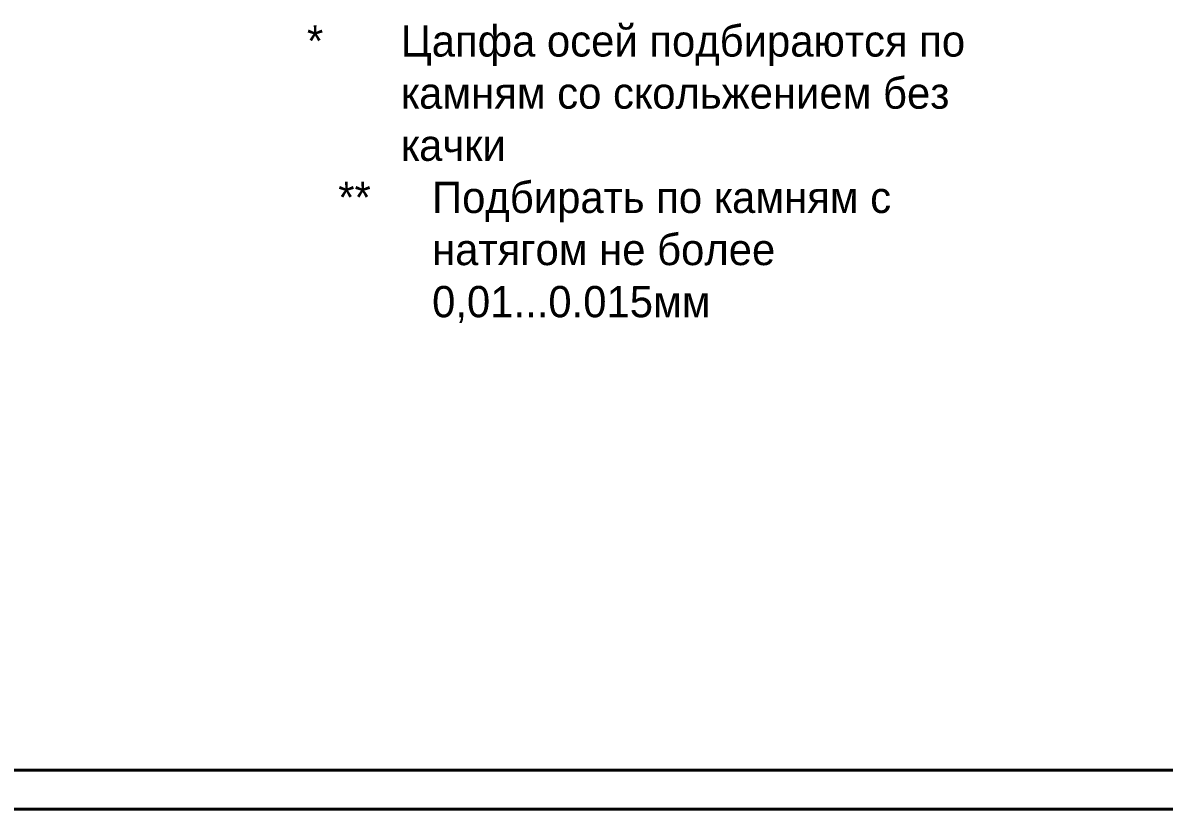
# Model space of a CAD drawing. Extents: x 1996 to 2593, y 74 to 494.
# Drawn here: x 2099.1 to 2245.1, y 73.6 to 174.1 of the extents above; entities that cross this region are included whole.
import ezdxf

# ---------------------------------------------------------------- set-up
doc = ezdxf.new("R2010")
doc.units = 0
doc.header["$MEASUREMENT"] = 0
doc.linetypes.add('AUDIT_D_100420100805-0', pattern=[0])
doc.layers.get('0').update_dxf_attribs({"linetype": 'CONTINUOUS'})
doc.layers.add('KONTUR', color=7, linetype='CONTINUOUS')
doc.layers.add('Основная', color=7, linetype='CONTINUOUS', lineweight=40)

msp = doc.modelspace()

# ---------------------------------------------------------------- linework, layer by layer
at = {"layer": 'KONTUR', "lineweight": 40}
msp.add_line((2592.53772, 73.56982), (1995.53772, 73.56982), dxfattribs=at)
at = {"layer": 'Основная', "lineweight": 40}
msp.add_line((2587.53772, 78.56982), (2003.53772, 78.56982), dxfattribs=at)

# ---------------------------------------------------------------- texts
at = {"linetype": 'AUDIT_D_100420100805-0', "insert": (2131.48556, 173.81757), "char_height": 4, "attachment_point": 1}
msp.add_mtext_dynamic_manual_height_columns('\\pxi-3,l4,t4;*^IЦапфа осей подбираются по камням со скольжением без качки\\P\\pl5,t5;**^IПодбирать по камням с натягом не более 0,01...0.015мм', width=90.2901497, gutter_width=20, heights=[0], dxfattribs=at)

doc.saveas('drawing.dxf')
